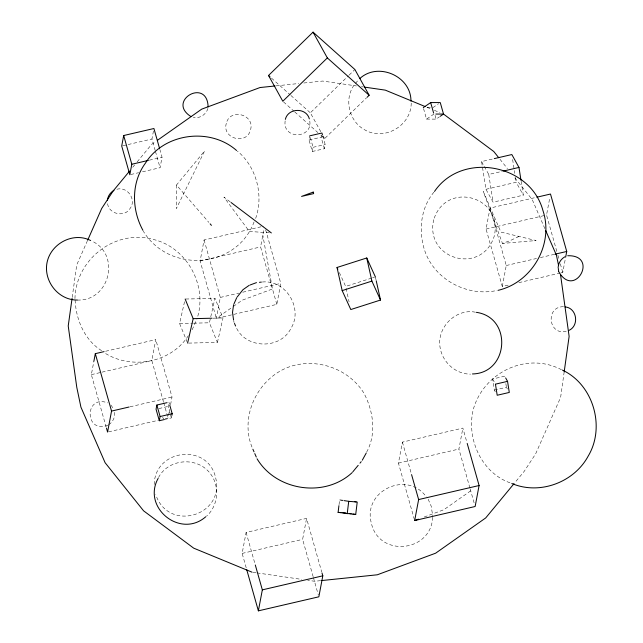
<?xml version="1.0" encoding="UTF-8"?>
<svg xmlns="http://www.w3.org/2000/svg" width="643" height="643" viewBox="0 0 643 643"><rect width="100%" height="100%" fill="white"/><g stroke="black" fill="none" stroke-linecap="round" stroke-linejoin="round"><path stroke-width="0.48" stroke-dasharray="3.21 2.41" d="M176.479 185.023L176.262 208.718L204.603 150.984L176.479 185.023L208.846 222.374M339.038 504.707L339.617 499.924L343.394 500.23M72.201 297.412L76.726 264.932L87.207 241.238M74.95 298.625C75.794 259.089 115.676 228.394 154.216 239.67C187.7 248.069 208.027 286.818 196.879 319.129M154.199 484.509C154.754 448.838 208.244 442.488 215.743 478.143C224.648 516.241 168.12 532.324 155.791 494.66M285.138 120.9C282.414 140.19 313.913 138.775 309.548 119.879M411.215 103.105C411.271 125.867 383.855 141.645 364.284 129.581C349.004 121.133 343.812 99.054 354.221 84.916M432.651 517.277C431.3 552.401 378.494 557.778 371.244 522.695C362.748 490.866 407.22 469.92 426.373 496.967M564.192 371.807L560.624 397.39L535.627 453.894L524.133 471.44L514.681 482.877M106.224 427.29L91.346 374.636L93.87 361.286M155.196 150.486L151.949 139.001L153.573 130.416M142.505 171.794L160.059 167.719L162.044 157.23L159.882 149.57M163.451 401.762L151.82 360.594L155.783 339.617L104.086 351.617M170.041 413.127L168.153 406.424L168.94 402.229L169.487 404.142M165.122 418.714L168.048 418.03L169.672 409.446M170.572 404.68L172.019 397.053L155.783 339.617M265.639 229.784L280.79 283.386L276.828 304.372L216.353 318.414L200.118 260.978L204.08 239.992L263.582 226.183M164.311 419.558L171.4 417.91L171.874 415.394M204.08 239.992L220.316 297.428L216.353 318.414L232.557 307.008M276.828 304.372L260.592 246.936L264.032 228.715M322.738 135.882L325.173 144.49L324.377 148.694L312.281 151.499L309.034 140.013L309.83 135.818M312.281 151.499L313.077 147.303L310.103 136.774M246.197 567.777L242.138 553.414L246.108 532.428L306.574 518.395L321.725 571.997M324.377 148.694L321.13 137.2L321.452 135.528M313.165 576.707L302.612 539.373L306.574 518.395M414.397 519.592L398.435 463.113L402.397 442.127L462.872 428.085L466.931 442.448M508.147 285.13L502.296 286.489L486.06 229.061L490.03 208.075L534.896 197.658M469.904 487.981L458.901 449.071L462.872 428.085M502.296 286.489L506.258 265.511L490.03 208.075M556.814 251.389L546.534 215.019L549.781 197.851M560.817 272.905L562.77 272.447L565.47 258.14M187.25 342.237L179.59 323.501L184.71 300.996M188.608 343.105L217.422 342.414L209.401 322.786L214.963 298.328L185.152 299.043M217.422 342.414L222.984 317.947L214.963 298.328M207.914 108.466C206.122 114.567 199.587 118.923 193.27 117.323M192.193 329.722L196.485 320.013M254.073 221.948C236.431 269.128 169.189 273.669 143.325 231.223M255.641 218.419C263.927 195.392 256.412 166.658 237.355 151.081M366.631 452.158C376.685 433.792 373.366 410.901 363.825 393.002C349.816 370.464 321.54 359.276 295.788 364.983C260.367 372.908 237.998 414.831 252.514 448.356M158.524 477.532C167.686 459.849 193.599 456.554 207.528 470.411C220.123 482.636 219.576 504.522 206.524 516.216M132.739 167.252L134.636 164.97M137.152 161.915L151.644 144.386L155.743 141.492M355.426 83.469L358.424 79.836M188.327 335.718C170.966 362.893 131.534 369.998 104.753 353.007M433.904 192.169C420.94 207.697 418.529 229.366 424.026 248.415C432.835 278.781 466.665 297.291 497.143 290.427M320.809 131.727L310.336 112.822L348.41 75.786M349.133 75.086L354.88 69.5M320.881 135.263L324.619 138.599L366.285 98.066M233.369 306.438L242.274 300.168L272.471 288.98L262.818 235.153M108.683 424.71C113.136 422.009 115.7 416.351 114.309 411.247M470.708 490.826L443.831 509.746L422.194 517.76M432.876 107.63L438.622 103.7M423.544 108.579L426.518 119.108L433.912 114.06M426.518 119.108L436.123 119.116L439.41 116.873M518.981 236.439L510.269 240.57L502.456 243.432L483.223 191.405L500.929 232.099L536.085 240.554L502.456 243.432M108.056 425.152C84.354 434.483 84.137 393.966 107.735 402.904M371.662 278.106L345.661 286.416L339.086 271.981M372.594 277.808L374.451 277.213M122.684 145.8L151.949 139.001M149.369 160.171L162.044 157.23M130.802 174.518L138.607 172.702M309.034 140.013L321.13 137.2M313.077 147.303L325.173 144.49M521.143 181.294L523.314 195.159L493.077 202.183L485.939 189.291L481.599 161.57L493.31 158.853M481.599 161.57L488.744 174.454L502.4 171.287M485.939 189.291L516.176 182.274L523.314 195.159M200.118 260.978L260.592 246.936M486.06 229.061L546.534 215.019M220.316 297.428L238.85 293.128M242.749 292.219L280.79 283.386M506.258 265.511L536.495 258.486M540.401 257.578L555.03 254.186M91.346 374.636L101.096 372.377M102.076 372.144L151.82 360.594M518.877 282.639L559.844 273.13M130.071 406.786L172.019 397.053M158.845 408.586L168.153 406.424M108.554 431.847L158.299 420.297M495.287 391.812L494.33 390.1L492.602 379.008L504.691 376.195M494.33 390.1L506.427 387.287L507.383 389.007M398.435 463.113L458.901 449.071M242.138 553.414L302.612 539.373M275.96 85.881L298.818 83.518M303.793 83.003L322.673 81.05L356.463 85.953M116.897 189.243C127.459 186.221 136.806 199.7 130.095 208.445C124.437 218.081 107.823 213.854 107.518 202.698M77.281 300.048C109.873 301.366 121.085 254.323 91.579 240.908M262.36 282.004C285.894 279.576 303.472 308.495 290.941 328.404C280.252 349.921 245.345 348.956 235.989 326.909M563.509 306.703C545.248 306.43 548.174 335.622 566.242 331.394M320.64 580.661L314.676 581.272L307.716 580.267M213.05 318.189L222.984 317.947M179.59 323.501L192.506 323.196M193.503 323.172L209.401 322.786M427.113 107.622L430.955 107.622M269.369 232.814L249.355 231.456L223.933 197.104L230.258 201.886M361.438 86.676L363.424 86.958M475.402 312.193C457.503 308.576 439.916 324.377 439.683 342.237C439.458 359.043 453.492 374.089 470.491 374.154M253.053 572.334L256.035 572.768M257.031 572.913L301.76 579.399M339.617 499.924L343.258 500.487M426.976 107.301L430.681 108.82M434.387 110.347L439.941 112.638M561.508 369.733C526.898 351.512 484.099 372.201 473.425 408.924C465.95 438.309 481.294 473.127 510.88 483.11M101.618 350.676C84.337 339.842 75.906 319.402 75.078 299.582M271.507 78.141L290.178 94.818M290.925 95.485L310.336 112.822M283.547 101.915L294.004 111.255M294.751 111.922L317.899 132.595M499.973 159.263L507.415 168.57M514.866 177.878L532.235 199.603L544.926 228.763M162.542 417.347L163.724 418.818M110.966 405.066L113.498 408.868M492.602 379.008L495.456 384.16M323.188 136.019L324.619 138.599M428.174 499.225L431.196 506.17L432.787 516.321M557.899 255.223L559.249 260.005M560.334 263.839L562.77 272.447M435.038 115.282L436.123 119.116M470.17 488.929L474.092 502.818M402.397 442.127L411.592 474.671M313.438 577.663L318.301 594.896M155.461 151.451L160.059 167.719M246.108 532.428L255.03 564.024M170.315 414.084L171.4 417.91M163.724 402.719L168.048 418.03M375.383 276.916L376.018 279.809M346.087 288.345L349.085 301.84M233.755 320.913L234.1 322.561M512.616 159.496L514.778 173.361M515.397 177.323L516.176 182.274M488.744 174.454L493.077 202.183M505.848 383.59L506.427 387.287M226.328 123.279C221.642 138.575 246.735 145.527 250.521 129.902C255.207 114.607 230.106 107.654 226.328 123.279M433.736 219.665C424.356 259.45 481.848 275.622 494.226 236.222C503.606 196.428 446.113 180.257 433.736 219.665"/><path stroke-width="0.96" d="M357.227 502.03L355.716 514.48L338.105 512.375L338.917 505.671M347.212 513.781L348.723 501.331L356.278 501.95M72.064 298.392L68.222 325.953L76.782 387.327L80.922 407.14L105.114 462.719L143.582 510.823L193.704 548.158L252.056 572.19M107.405 200.407C107.67 196.211 110.395 192.402 113.98 190.328M208.123 106.947C207.255 77.176 166.039 100.895 191.027 116.608M233.578 304.79L232.517 312.418L233.586 320.085M558.124 267.657C558.261 263.196 560.937 259.016 564.795 256.814M564.192 371.807L569.127 336.369L560.567 274.995M123.689 135.528L121.712 146.025L129.83 174.743L131.807 164.246L123.689 135.528L153.926 128.512L159.609 148.613M93.87 361.286L95.309 353.658L104.086 351.617M95.309 353.658L111.544 411.086L107.574 432.072L106.497 428.246M167.084 402.663L156.852 405.034L156.056 409.237L159.303 420.723L164.311 419.558M159.303 420.723L160.099 416.527L156.852 405.034M171.874 415.394L172.187 413.714L169.752 405.098M321.998 572.953L322.81 575.823L318.848 596.808L258.373 610.85L262.336 589.864L255.303 564.98M467.196 443.405L479.099 485.521L475.137 506.507L414.663 520.549L418.633 499.563L411.592 474.671M565.647 257.192L566.732 251.469L550.496 194.033L536.849 197.2M187.611 343.129L193.173 318.663L185.152 299.043M87.609 240.329L101.723 208.428L113.216 190.883L129.597 171.062M285.355 119.373C288.064 107.799 306.277 107.228 309.339 118.891M233.964 303.906L236.704 297.725M158.138 478.416C141.806 507.552 180.394 538.955 205.744 516.771M366.237 453.042L362.282 460.227M237.179 296.994L242.941 289.72L249.203 285.315M434.507 191.445C461.819 151.226 530.274 163.885 542.909 210.43C554.153 243.946 532.42 282.309 498.124 290.331M352.798 471.858L358.199 465.323M360 463.137L361.205 461.69M514.054 483.632L485.706 517.936L435.624 553.197L377.288 574.794L321.637 580.557M313.061 32.15L327.343 57.926L282.807 101.248L268.525 75.472L313.061 32.15L354.88 69.5L369.154 95.268L367 97.366M157.39 140.335L201.725 109.133L260.061 87.528L274.971 85.985M359.807 78.559C378.076 61.632 411.311 76.276 410.949 101.184M352.195 472.589C324.667 498.148 276.289 490.93 257.047 458.78M569.159 330.309C579.544 325.358 576.827 307.812 565.076 306.928M423.271 107.622L430.665 102.575L440.27 102.575L443.517 114.06L440.23 116.311M250.111 284.978L256.493 282.615M414.663 520.549L418.424 519.15M376.235 280.774L380.519 300.048L350.797 309.548L342.172 290.604L337.036 267.472L366.751 257.98L375.383 276.916M342.172 290.604L371.895 281.112L380.519 300.048M131.807 164.246L148.388 160.396M309.83 135.818L321.926 133.005L322.464 134.917M494.282 158.62L511.836 154.545L518.981 167.437L520.991 180.305M503.373 171.062L518.981 167.437M555.03 254.186L566.732 251.469M111.544 411.086L129.098 407.011M160.099 416.527L172.187 413.714M507.552 381.355L495.456 384.16L497.192 395.252L509.288 392.447L507.552 381.355L505.647 377.915M418.633 499.563L479.099 485.521M262.336 589.864L322.81 575.823M259.426 282.309L261.388 282.108M567.713 255.737C599.389 254.821 574.705 299.477 558.759 271.716M472.452 373.953C508.782 373.261 512.656 317.538 476.383 312.337M193.173 318.663L212.053 318.213M435.833 114.06L443.517 114.06M338.105 512.375L340.943 512.6M342.832 512.76L345.661 512.993M364.42 87.102L385.286 90.133L425.119 106.537M77.281 300.048C57.396 300.201 42.269 279.4 47.534 260.503C52.445 242.724 73.881 231.954 90.663 240.53M354.494 501.604L356.31 501.886M344.166 500.632L348.723 501.331M349.342 513.492L351.158 513.773M352.983 514.054L355.716 514.48M562.424 370.103C593.376 384.522 605.674 427.065 588.152 456.168C573.91 482.539 539.477 495.239 511.788 483.488M443.646 114.165L493.768 151.499L498.727 157.704M236.568 150.494C210.092 127.073 164.158 132.924 145.35 163.258C131.068 182.708 131.582 209.674 142.947 230.355M231.046 202.481L271.37 232.943M327.343 57.926L369.154 95.268M268.525 75.472L270.012 76.806M210.14 223.86L211.434 225.355M337.036 267.472L337.856 269.28M545.722 230.588L556.428 255.191L558.598 265.567M234.478 323.429L235.611 326.033M252.892 449.224L254.025 451.836M254.781 453.572L256.292 457.044M430.665 102.575L433.639 113.104M246.735 569.69L258.373 610.85M366.751 257.98L371.895 281.112M558.277 268.404L558.695 271.402M313.221 192.096L301.559 196.412L313.655 193.607L313.221 192.096"/></g></svg>
